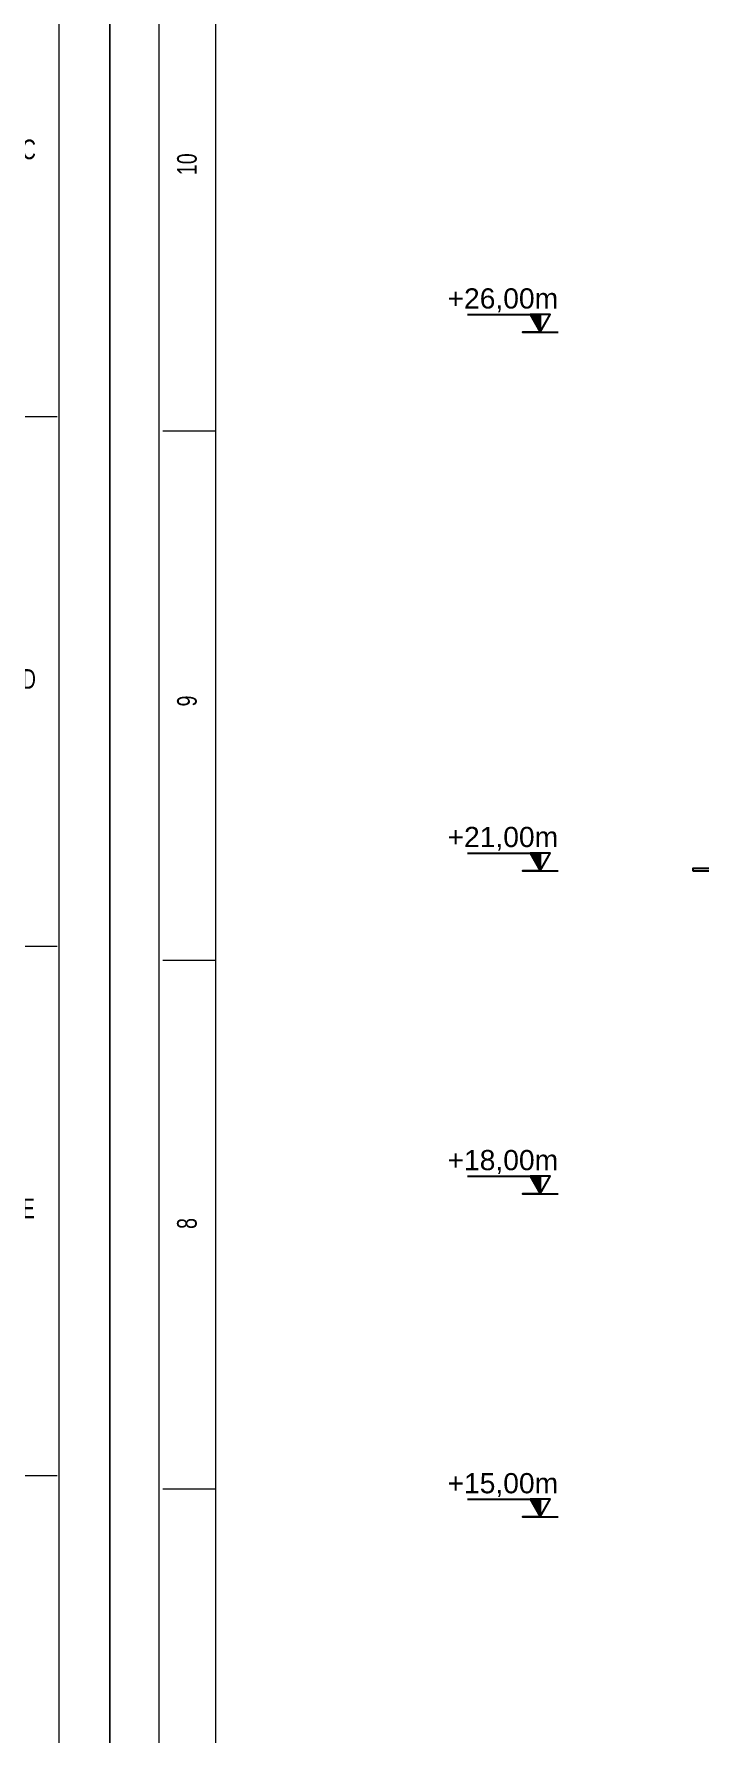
# Model space of a CAD drawing. Header units: millimetres. Extents: x 3220 to 226993, y 817 to 176024.
# Drawn here: x 143603 to 149782, y 32553 to 48328 of the extents above; entities that cross this region are included whole.
import ezdxf

# ---------------------------------------------------------------- set-up
doc = ezdxf.new("R2010")
doc.units = ezdxf.units.MM
doc.styles.add('ARIAL_BOLD', font='arial.ttf')
doc.styles.add('SLDTEXTSTYLE0', font='TXT', dxfattribs={"width": 0.75})

# ---------------------------------------------------------------- blocks, each defined once
blk = doc.blocks.new('SECTION E-F')
blk.add_lwpolyline([(-250, 21000), (250, 21000), (250, 21020), (-250, 21020)], close=True)
blk = doc.blocks.new('niveau')
h = blk.add_hatch(color=1)
h.dxf.hatch_style = 1
h.paths.add_polyline_path([(0, 164), (-93, 164), (0, 0)])
at = {"color": 1}
blk.add_line((0, 164), (0, 0), dxfattribs=at)
blk.add_lwpolyline([(-674, 164), (-93, 164), (0, 0), (93, 164), (-93, 164), (0, 0), (-165, 0), (165, 0)], dxfattribs=at)
blk = doc.blocks.new('A1 E1-200')
at = {"color": 1, "linetype": 'Continuous', "lineweight": 18}
blk.add_line((0, 0), (0, 116400), dxfattribs=at)
at = {"linetype": 'Continuous', "lineweight": 18}
blk.add_line((-937, 931), (-937, 115487), dxfattribs=at)
at = {"color": 1, "linetype": 'Continuous', "lineweight": 15}
blk.add_line((0, 0), (0, 114440), dxfattribs=at)
at = {"color": 5, "linetype": 'Continuous', "lineweight": 15}
for p, q in [((-979, 87607), (-1959, 87607)), ((-1959, 77808), (-979, 77808)), ((-979, 68010), (-1959, 68010))]:
    blk.add_line(p, q, dxfattribs=at)
at = {"color": 5, "linetype": 'Continuous', "lineweight": 15, "char_height": 363, "attachment_point": 1, "style": 'SLDTEXTSTYLE0'}
for s, insert in [('C', (-1632, 92735)), ('D', (-1632, 82936)), ('E', (-1632, 73138))]:
    blk.add_mtext(s, dxfattribs=dict(at, insert=insert))
blk = doc.blocks.new('A2 E1-50')
at = {"color": 1, "linetype": 'Continuous', "lineweight": 18}
for p, q in [((-28847.4, 20086.4), (0, 20086.4)), ((-28363.1, 19601.2), (-485.3, 19601.2))]:
    blk.add_line(p, q, dxfattribs=at)
at = {"linetype": 'Continuous', "lineweight": 18}
blk.add_line((-28619.2, 19860.5), (-232.1, 19860.5), dxfattribs=at)
at = {"color": 5, "linetype": 'Continuous', "lineweight": 15}
for p, q in [((-12054.1, 19601), (-12054.1, 19843.6)), ((-9627.8, 19843.6), (-9627.8, 19601)), ((-7201.5, 19601), (-7201.5, 19843.6))]:
    blk.add_line(p, q, dxfattribs=at)
at = {"color": 5, "linetype": 'Continuous', "lineweight": 15, "attachment_point": 1, "style": 'SLDTEXTSTYLE0'}
for s, insert, char_height in [('8', (-10860.3, 19779), 89.9), ('9', (-8464.3, 19779), 89.9), ('10', (-6027.9, 19779), 89.87)]:
    blk.add_mtext(s, dxfattribs=dict(at, insert=insert, char_height=char_height))

msp = doc.modelspace()

# ---------------------------------------------------------------- block references
at = {"xscale": 0.5017310599597968, "yscale": 0.5017310599597968, "zscale": 0.5017310599597968}
msp.add_blockref('A1 E1-200', (144308.2, 819.5), dxfattribs=at)
at = {"xscale": 2.024564718585504, "yscale": 2.024564718585504, "zscale": 2.024564718585504, "rotation": 90}
msp.add_blockref('A2 E1-50', (184974.5, 59220.8), dxfattribs=at)
at = {"color": 4}
msp.add_blockref('SECTION E-F', (149964.8, 19559.3), dxfattribs=at)
for p in [(148300.1, 45559.3), (148300.1, 40559.3), (148300.1, 37559.3), (148300.1, 34559.3)]:
    msp.add_blockref('niveau', p)

# ---------------------------------------------------------------- texts
at = {"color": 6, "char_height": 187.5, "attachment_point": 5, "style": 'ARIAL_BOLD'}
for s, insert in [('{\\C1;+26,00m}', (147953, 45855.4)), ('{\\C1;+21,00m}', (147953, 40855.4)), ('{\\C1;+18,00m}', (147953, 37855.4)), ('{\\C1;+15,00m}', (147953, 34855.4))]:
    msp.add_mtext(s, dxfattribs=dict(at, insert=insert))

doc.saveas('drawing.dxf')
